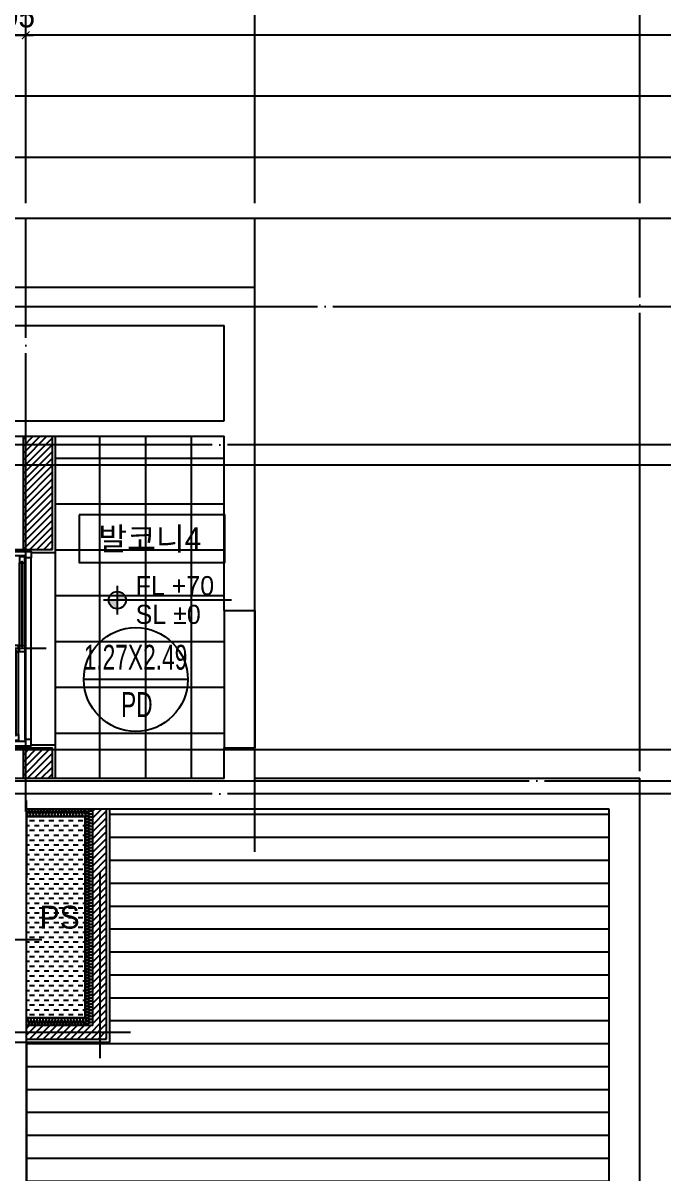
# Model space of a CAD drawing. Header units: millimetres. Extents: x -24416 to 92204, y -190080 to 23760.
# Drawn here: x 30174 to 34363, y -174780 to -167253 of the extents above; entities that cross this region are included whole.
import ezdxf
from ezdxf.enums import TextEntityAlignment as Align

# ---------------------------------------------------------------- set-up
doc = ezdxf.new("R2010")
doc.units = ezdxf.units.MM
doc.header["$LTSCALE"] = 50
doc.linetypes.add('AUDIT_D_220706163347-0', pattern=[0])
doc.linetypes.add('CEN', pattern=[62, 60, -1, 0, -1])
doc.layers.get('defpoints').update_dxf_attribs({"color": 139})
for name, color, linetype in [('A-SOL252', 252, 'Continuous'), ('A-레벨', 7, 'AUDIT_D_220706163347-0'), ('A-창호부호', 4, 'Continuous'), ('A_HAT', 8, 'Continuous'), ('AA-XXXX-DIMS', 7, 'Continuous'), ('CEN_CON', 1, 'CEN'), ('CEN_WALL', 12, 'CEN'), ('CONC', 2, 'Continuous'), ('DIM', 7, 'AUDIT_D_220706163347-0'), ('ELE3_CON', 7, 'Continuous'), ('ELE4', 4, 'Continuous'), ('FIN', 6, 'Continuous'), ('HAT', 5, 'Continuous'), ('INS', 8, 'Continuous'), ('INSUL', 8, 'Continuous'), ('ROM', 7, 'AUDIT_D_220706163347-0'), ('WAL', 3, 'Continuous'), ('WIN', 4, 'Continuous'), ('바닥타일', 8, 'Continuous'), ('실명', 3, 'AUDIT_D_220706163347-0'), ('실명박스', 7, 'AUDIT_D_220706163347-0')]:
    doc.layers.add(name, color=color, linetype=linetype)
for name, color, linetype, plot in [('AA-XXXX-MC', 153, 'AUDIT_D_220706163347-0', False), ('Defpoint', 135, 'Continuous', False), ('MC', 135, 'Continuous', False)]:
    doc.layers.add(name, color=color, linetype=linetype, plot=plot)
doc.styles.add('HAUD01', font='Dotum.ttf')
doc.styles.add('맑은고딕', font='malgun.ttf', dxfattribs={"width": 0.9})
doc.dimstyles.new('DIM-50', dxfattribs={"dimscale": 50, "dimtxt": 3, "dimasz": 1, "dimexe": 2, "dimexo": 2, "dimgap": 1, "dimtad": 1, "dimdec": 0, "dimzin": 0, "dimdsep": 46, "dimtxsty": '맑은고딕', "dimblk1": 'DIMDOT', "dimblk2": 'DIMDOT', "dimsah": 1, "dimcen": 0.09, "dimdle": 2, "dimclrd": 7, "dimclre": 7, "dimclrt": 3, "dimadec": 0, "dimazin": 0, "dimtfac": 1, "dimtdec": 0, "dimtix": 1, "dimtmove": 2, "dimatfit": 3, "dimldrblk": 'DIMDOT', "dimfxl": 1, "dimtolj": 1, "dimtzin": 0, "dimarcsym": 0})
doc.dimstyles.new('MCDIM-50', dxfattribs={"dimscale": 50, "dimtxt": 3, "dimasz": 1, "dimexe": 2, "dimexo": 2, "dimgap": 1, "dimtad": 1, "dimdec": 0, "dimzin": 0, "dimdsep": 46, "dimtxsty": '맑은고딕', "dimblk1": 'ARCHTICK', "dimblk2": 'ARCHTICK', "dimsah": 1, "dimcen": 0.09, "dimdle": 2, "dimclrd": 7, "dimclre": 7, "dimclrt": 3, "dimadec": 0, "dimazin": 0, "dimtfac": 1, "dimtdec": 0, "dimtix": 1, "dimtmove": 2, "dimatfit": 3, "dimldrblk": 'ARCHTICK', "dimfxl": 1, "dimtolj": 1, "dimtzin": 0, "dimarcsym": 0})
pattern_1 = [(45, (-275322.57, -137101.113), (-22.4506403, 22.4506403), [])]

# ---------------------------------------------------------------- blocks, each defined once
blk = doc.blocks.new('A$C4D377245')
at = {"layer": 'A-창호부호'}
blk.add_line((675.4, 345), (14.6, 345), dxfattribs=at)
blk.add_circle((345, 345), 330.4, dxfattribs=at)
blk = doc.blocks.new('A$Cd15f0f88')
at = {"layer": 'Defpoint'}
for p, q in [((100, 1300), (340, 1300)), ((100, 0), (340, 0))]:
    blk.add_line(p, q, dxfattribs=at)
at = {"layer": 'WIN', "color": 8}
for p, q in [((100, 43), (100, 1257)), ((144, 670), (144, 1212)), ((179, 670), (179, 1212)), ((182, 55), (182, 1245)), ((220, 55), (220, 1245)), ((264, 670), (264, 1212)), ((299, 670), (299, 1212)), ((302, 55), (302, 1245)), ((340, 55), (340, 1245)), ((103, 88), (103, 630)), ((138, 88), (138, 630)), ((223, 88), (223, 630)), ((258, 88), (258, 630))]:
    blk.add_line(p, q, dxfattribs=at)
at = {"layer": 'WIN'}
blk.add_line((440, 650), (0, 650), dxfattribs=at)
for points in [[(182, 1245), (182, 1257), (100, 1257), (100, 1285), (220, 1285), (220, 1245), (182, 1245)], [(302, 1245), (302, 1257), (220, 1257), (220, 1285), (340, 1285), (340, 1245), (302, 1245)], [(164.5, 1212), (179, 1212), (179, 1252), (144, 1252), (144, 1212), (158.5, 1212)], [(158.5, 663), (164.5, 663), (164.5, 1219), (158.5, 1219), (158.5, 663)], [(284.5, 1212), (299, 1212), (299, 1252), (264, 1252), (264, 1212), (278.5, 1212)], [(278.5, 663), (284.5, 663), (284.5, 1219), (278.5, 1219), (278.5, 663)], [(123.5, 630), (138, 630), (138, 670), (103, 670), (103, 630), (117.5, 630)], [(117.5, 81), (123.5, 81), (123.5, 637), (117.5, 637), (117.5, 81)], [(164.5, 670), (179, 670), (179, 630), (144, 630), (144, 670), (158.5, 670)], [(243.5, 630), (258, 630), (258, 670), (223, 670), (223, 630), (237.5, 630)], [(237.5, 81), (243.5, 81), (243.5, 637), (237.5, 637), (237.5, 81)], [(284.5, 670), (299, 670), (299, 630), (264, 630), (264, 670), (278.5, 670)], [(123.5, 88), (138, 88), (138, 48), (103, 48), (103, 88), (117.5, 88)], [(243.5, 88), (258, 88), (258, 48), (223, 48), (223, 88), (237.5, 88)], [(182, 55), (182, 43), (100, 43), (100, 15), (220, 15), (220, 55), (182, 55)], [(302, 55), (302, 43), (220, 43), (220, 15), (340, 15), (340, 55), (302, 55)]]:
    blk.add_lwpolyline(points, dxfattribs=at)
blk = doc.blocks.new('U-131B(기본)', base_point=(-85340.5, -187585.7))
at = {"layer": 'A-SOL252'}
h = blk.add_hatch(dxfattribs=at)
h.set_pattern_fill('DASH', color=256, scale=10, style=0)
h.set_pattern_definition([(2e-15, (-67032.844, -190729.643), (31.75, 31.75), [31.75, -31.75])])
h.paths.add_polyline_path([(-59440.5, -180390.7), (-59440.5, -179075.7), (-59825.5, -179075.7), (-59825.5, -180390.7)])
at = {"layer": 'A_HAT'}
h = blk.add_hatch(dxfattribs=at)
h.set_pattern_fill('ANSI31', color=256, scale=10, style=0)
h.set_pattern_definition(pattern_1)
h.paths.add_polyline_path([(-59845.5, -177325.7), (-59655.5, -177325.7), (-59655.5, -176585.7), (-59845.5, -176585.7)])
h = blk.add_hatch(dxfattribs=at)
h.set_pattern_fill('ANSI31', color=256, scale=10, style=0)
h.set_pattern_definition(pattern_1)
h.paths.add_polyline_path([(-59655.5, -178825.7), (-59655.5, -178625.7), (-59845.5, -178625.7), (-59845.5, -178825.7)])
h = blk.add_hatch(dxfattribs=at)
h.set_pattern_fill('ANSI31', color=256, scale=10, style=0)
h.set_pattern_definition([(45, (-370130.802, -78315.945), (-22.4506403, 22.4506403), [])])
h.paths.add_polyline_path([(-59300.5, -179025.7), (-59390.5, -179025.7), (-59390.5, -180440.7), (-59825.5, -180440.7), (-59825.5, -180530.7), (-59300.5, -180530.7)])
at = {"layer": 'HAT', "ltscale": 100}
h = blk.add_hatch(dxfattribs=at)
h.set_pattern_fill('_USER', color=8, scale=150, pattern_type=0)
h.set_pattern_definition([(2e-15, (38263.87, -197032.43), (0, 150), [])])
h.paths.add_polyline_path([(-56010.5, -179025.7), (-59280.5, -179025.7), (-59280.5, -180550.7), (-59425.5, -180550.7), (-59825.5, -180550.7), (-59825.5, -182095.7), (-59825.5, -187385.7), (-56010.5, -187385.7)])
at = {"layer": '바닥타일'}
h = blk.add_hatch(dxfattribs=at)
h.set_pattern_fill('_USER', color=256, scale=300, double=1, pattern_type=0)
h.set_pattern_definition([(0, (-275322.57, -137101.1), (0, 300), []), (90, (-275322.57, -137101.1), (-300, 2e-14), [])])
h.paths.add_polyline_path([(-59635.5, -178825.7), (-58530.5, -178825.7), (-58530.5, -176585.7), (-59635.5, -176585.7)])
at = {"layer": 'CEN_CON'}
for p, q in [((-58330.5, -179305.7), (-58330.5, -175555.7)), ((-55810.5, -188078.9), (-55810.5, -175555.7)), ((-55510.5, -176640.7), (-64385.5, -176640.7)), ((-55510.5, -178925.7), (-59925.5, -178925.7)), ((-59825.5, -187885.7), (-59825.5, -178969.1))]:
    blk.add_line(p, q, dxfattribs=at)
at = {"layer": 'CEN_WALL'}
for p, q in [((-59830.5, -179040.7), (-59830.5, -175555.7)), ((-61630.5, -178840.7), (-59535.5, -178840.7)), ((-59345.5, -179440.7), (-59345.5, -180655.7)), ((-59725.5, -179880.7), (-60775.5, -179880.7)), ((-60135.5, -180485.7), (-59145.5, -180485.7))]:
    blk.add_line(p, q, dxfattribs=at)
at = {"layer": 'CONC'}
for p, q in [((-64285.5, -175610.7), (-58330.5, -175610.7)), ((-58330.5, -177725.7), (-58330.5, -175610.7)), ((-64035.5, -175860.7), (-58530.5, -175860.7)), ((-58530.5, -176485.7), (-58530.5, -175860.7)), ((-64035.5, -176485.7), (-59445.5, -176485.7)), ((-59445.5, -176485.7), (-58530.5, -176485.7)), ((-64035.5, -176585.7), (-59445.5, -176585.7)), ((-59445.5, -176585.7), (-58530.5, -176585.7)), ((-58530.5, -177725.7), (-58530.5, -176585.7)), ((-58530.5, -177725.7), (-58330.5, -177725.7)), ((-58530.5, -178825.7), (-58530.5, -178625.7)), ((-58530.5, -178625.7), (-58330.5, -178625.7)), ((-58330.5, -179025.7), (-58330.5, -178625.7)), ((-58530.5, -178825.7), (-60025.5, -178825.7)), ((-59825.5, -180550.7), (-59825.5, -179025.7)), ((-58330.5, -179025.7), (-59825.5, -179025.7)), ((-59825.5, -180550.7), (-59825.5, -179025.7)), ((-60025.5, -180550.7), (-59825.5, -180550.7))]:
    blk.add_line(p, q, dxfattribs=at)
at = {"layer": 'ELE3_CON'}
for p, q in [((-58530.5, -177725.7), (-58530.5, -178625.7)), ((-58330.5, -177725.7), (-58330.5, -178625.7)), ((-55810.5, -178825.7), (-58330.5, -178825.7)), ((-55810.5, -187585.7), (-55810.5, -178825.7)), ((-56010.5, -179025.7), (-58330.5, -179025.7)), ((-56010.5, -187385.7), (-56010.5, -179025.7)), ((-59825.5, -180550.7), (-59825.5, -181550.7))]:
    blk.add_line(p, q, dxfattribs=at)
at = {"layer": 'ELE4'}
blk.add_line((-59635.5, -178605.7), (-59635.5, -177345.7), dxfattribs=at)
at = {"layer": 'FIN'}
for p, q in [((-59635.5, -177345.7), (-59635.5, -176585.7)), ((-59795.5, -177345.7), (-59635.5, -177345.7)), ((-59795.5, -178605.7), (-59635.5, -178605.7)), ((-59635.5, -178825.7), (-59635.5, -178605.7)), ((-59280.5, -180550.7), (-59280.5, -179025.7)), ((-59825.5, -180550.7), (-59280.5, -180550.7))]:
    blk.add_line(p, q, dxfattribs=at)
at = {"layer": 'INS'}
for p, q in [((-59825.5, -179025.7), (-59825.5, -179475.7)), ((-59440.5, -179075.7), (-59825.5, -179075.7)), ((-59440.5, -180390.7), (-59440.5, -179075.7)), ((-59825.5, -180390.7), (-59440.5, -180390.7))]:
    blk.add_line(p, q, dxfattribs=at)
at = {"layer": 'INSUL'}
for points in [[(-59440.5, -179025.6, 0.463061), (-59448.1, -179037.2), (-59440.6, -179062.1, -1.34), (-59458.1, -179062.1), (-59450.6, -179037.2), (-59450.6, -179037.2, 1.34), (-59468.1, -179037.2), (-59460.7, -179062.1, -1.34), (-59478.2, -179062.1), (-59470.7, -179037.2), (-59470.7, -179037.2, 1.34), (-59488.2, -179037.2), (-59480.7, -179062.1, -1.34), (-59498.2, -179062.1), (-59490.7, -179037.2), (-59490.7, -179037.2, 1.34), (-59508.2, -179037.2), (-59500.8, -179062.1, -1.34), (-59518.3, -179062.1), (-59510.8, -179037.2), (-59510.8, -179037.2, 1.34), (-59528.3, -179037.2), (-59520.8, -179062.1, -1.34), (-59538.3, -179062.1), (-59530.9, -179037.2), (-59530.9, -179037.2, 1.34), (-59548.4, -179037.2), (-59540.9, -179062.1, -1.34), (-59558.4, -179062.1), (-59550.9, -179037.2), (-59550.9, -179037.2, 1.34), (-59568.4, -179037.2), (-59560.9, -179062.1, -1.34), (-59578.4, -179062.1), (-59571, -179037.2), (-59571, -179037.2, 1.34), (-59588.5, -179037.2), (-59581, -179062.1, -1.34), (-59598.5, -179062.1), (-59591, -179037.2), (-59591, -179037.2, 1.34), (-59608.5, -179037.2), (-59601.1, -179062.1, -1.34), (-59618.6, -179062.1), (-59611.1, -179037.2), (-59611.1, -179037.2, 1.34), (-59628.6, -179037.2), (-59621.1, -179062.1, -1.34), (-59638.6, -179062.1), (-59631.1, -179037.2), (-59631.1, -179037.2, 1.34), (-59648.6, -179037.2), (-59641.2, -179062.1, -1.34), (-59658.7, -179062.1), (-59651.2, -179037.2), (-59651.2, -179037.2, 1.34), (-59668.7, -179037.2), (-59661.2, -179062.1, -1.34), (-59678.7, -179062.1), (-59671.3, -179037.2), (-59671.3, -179037.2, 1.34), (-59688.8, -179037.2), (-59681.3, -179062.1, -1.34), (-59698.8, -179062.1), (-59691.3, -179037.2), (-59691.3, -179037.2, 1.34), (-59708.8, -179037.2), (-59701.3, -179062.1, -1.34), (-59718.8, -179062.1), (-59711.4, -179037.2), (-59711.4, -179037.2, 1.34), (-59728.9, -179037.2), (-59721.4, -179062.1, -1.34), (-59738.9, -179062.1), (-59731.4, -179037.2), (-59731.4, -179037.2, 1.34), (-59748.9, -179037.2), (-59741.5, -179062.1, -1.34), (-59759, -179062.1), (-59751.5, -179037.2), (-59751.5, -179037.2, 1.34), (-59769, -179037.2), (-59761.5, -179062.1, -1.34), (-59779, -179062.1), (-59771.5, -179037.2), (-59771.5, -179037.2, 1.34), (-59789, -179037.2), (-59781.6, -179062.1, -1.34), (-59799.1, -179062.1), (-59791.6, -179037.2), (-59791.6, -179037.2, 1.34), (-59809.1, -179037.2), (-59801.6, -179062.1, -1.34), (-59819.1, -179062.1), (-59811.7, -179037.2)], [(-59402, -180440.7, 1.34), (-59402, -180423.2), (-59426.9, -180430.7, -1.34), (-59426.9, -180413.2), (-59402, -180420.7), (-59402, -180420.7, 1.34), (-59402, -180403.2), (-59426.9, -180410.6, -1.34), (-59426.9, -180393.1), (-59402, -180400.6), (-59402, -180400.6, 1.34), (-59402, -180383.1), (-59426.9, -180390.6, -1.34), (-59426.9, -180373.1), (-59402, -180380.5), (-59402, -180380.5, 1.34), (-59402, -180363), (-59426.9, -180370.5, -1.34), (-59426.9, -180353), (-59402, -180360.5), (-59402, -180360.5, 1.34), (-59402, -180343), (-59426.9, -180350.5, -1.34), (-59426.9, -180333), (-59402, -180340.4), (-59402, -180340.4, 1.34), (-59402, -180322.9), (-59426.9, -180330.4, -1.34), (-59426.9, -180312.9), (-59402, -180320.4), (-59402, -180320.4, 1.34), (-59402, -180302.9), (-59426.9, -180310.3, -1.34), (-59426.9, -180292.8), (-59402, -180300.3), (-59402, -180300.3, 1.34), (-59402, -180282.8), (-59426.9, -180290.3, -1.34), (-59426.9, -180272.8), (-59402, -180280.3), (-59402, -180280.3, 1.34), (-59402, -180262.8), (-59426.9, -180270.2, -1.34), (-59426.9, -180252.7), (-59402, -180260.2), (-59402, -180260.2, 1.34), (-59402, -180242.7), (-59426.9, -180250.2, -1.34), (-59426.9, -180232.7), (-59402, -180240.1), (-59402, -180240.1, 1.34), (-59402, -180222.6), (-59426.9, -180230.1, -1.34), (-59426.9, -180212.6), (-59402, -180220.1), (-59402, -180220.1, 1.34), (-59402, -180202.6), (-59426.9, -180210.1, -1.34), (-59426.9, -180192.6), (-59402, -180200), (-59402, -180200, 1.34), (-59402, -180182.5), (-59426.9, -180190, -1.34), (-59426.9, -180172.5), (-59402, -180180), (-59402, -180180, 1.34), (-59402, -180162.5), (-59426.9, -180169.9, -1.34), (-59426.9, -180152.4), (-59402, -180159.9), (-59402, -180159.9, 1.34), (-59402, -180142.4), (-59426.9, -180149.9, -1.34), (-59426.9, -180132.4), (-59402, -180139.9), (-59402, -180139.9, 1.34), (-59402, -180122.4), (-59426.9, -180129.8, -1.34), (-59426.9, -180112.3), (-59402, -180119.8), (-59402, -180119.8, 1.34), (-59402, -180102.3), (-59426.9, -180109.8, -1.34), (-59426.9, -180092.3), (-59402, -180099.7), (-59402, -180099.7, 1.34), (-59402, -180082.2), (-59426.9, -180089.7, -1.34), (-59426.9, -180072.2), (-59402, -180079.7), (-59402, -180079.7, 1.34), (-59402, -180062.2), (-59426.9, -180069.7, -1.34), (-59426.9, -180052.2), (-59402, -180059.6), (-59402, -180059.6, 1.34), (-59402, -180042.1), (-59426.9, -180049.6, -1.34), (-59426.9, -180032.1), (-59402, -180039.6), (-59402, -180039.6, 1.34), (-59402, -180022.1), (-59426.9, -180029.5, -1.34), (-59426.9, -180012), (-59402, -180019.5), (-59402, -180019.5, 1.34), (-59402, -180002), (-59426.9, -180009.5, -1.34), (-59426.9, -179992), (-59402, -179999.5), (-59402, -179999.5, 1.34), (-59402, -179982), (-59426.9, -179989.4, -1.34), (-59426.9, -179971.9), (-59402, -179979.4), (-59402, -179979.4, 1.34), (-59402, -179961.9), (-59426.9, -179969.4, -1.34), (-59426.9, -179951.9), (-59402, -179959.3), (-59402, -179959.3, 1.34), (-59402, -179941.8), (-59426.9, -179949.3, -1.34), (-59426.9, -179931.8), (-59402, -179939.3), (-59402, -179939.3, 1.34), (-59402, -179921.8), (-59426.9, -179929.3, -1.34), (-59426.9, -179911.8), (-59402, -179919.2), (-59402, -179919.2, 1.34), (-59402, -179901.7), (-59426.9, -179909.2, -1.34), (-59426.9, -179891.7), (-59402, -179899.2), (-59402, -179899.2, 1.34), (-59402, -179881.7), (-59426.9, -179889.1, -1.34), (-59426.9, -179871.6), (-59402, -179879.1), (-59402, -179879.1, 1.34), (-59402, -179861.6), (-59426.9, -179869.1, -1.34), (-59426.9, -179851.6), (-59402, -179859.1), (-59402, -179859.1, 1.34), (-59402, -179841.6), (-59426.9, -179849, -1.34), (-59426.9, -179831.5), (-59402, -179839), (-59402, -179839, 1.34), (-59402, -179821.5), (-59426.9, -179829, -1.34), (-59426.9, -179811.5), (-59402, -179818.9), (-59402, -179818.9, 1.34), (-59402, -179801.4), (-59426.9, -179808.9, -1.34), (-59426.9, -179791.4), (-59402, -179798.9), (-59402, -179798.9, 1.34), (-59402, -179781.4), (-59426.9, -179788.9, -1.34), (-59426.9, -179771.4), (-59402, -179778.8), (-59402, -179778.8, 1.34), (-59402, -179761.3), (-59426.9, -179768.8, -1.34), (-59426.9, -179751.3), (-59402, -179758.8), (-59402, -179758.8, 1.34), (-59402, -179741.3), (-59426.9, -179748.7, -1.34), (-59426.9, -179731.2), (-59402, -179738.7), (-59402, -179738.7, 1.34), (-59402, -179721.2), (-59426.9, -179728.7, -1.34), (-59426.9, -179711.2), (-59402, -179718.7), (-59402, -179718.7, 1.34), (-59402, -179701.2), (-59426.9, -179708.6, -1.34), (-59426.9, -179691.1), (-59402, -179698.6), (-59402, -179698.6, 1.34), (-59402, -179681.1), (-59426.9, -179688.6, -1.34), (-59426.9, -179671.1), (-59402, -179678.5), (-59402, -179678.5, 1.34), (-59402, -179661), (-59426.9, -179668.5, -1.34), (-59426.9, -179651), (-59402, -179658.5), (-59402, -179658.5, 1.34), (-59402, -179641), (-59426.9, -179648.5, -1.34), (-59426.9, -179631), (-59402, -179638.4), (-59402, -179638.4, 1.34), (-59402, -179620.9), (-59426.9, -179628.4, -1.34), (-59426.9, -179610.9), (-59402, -179618.4), (-59402, -179618.4, 1.34), (-59402, -179600.9), (-59426.9, -179608.3, -1.34), (-59426.9, -179590.8), (-59402, -179598.3), (-59402, -179598.3, 1.34), (-59402, -179580.8), (-59426.9, -179588.3, -1.34), (-59426.9, -179570.8), (-59402, -179578.3), (-59402, -179578.3, 1.34), (-59402, -179560.8), (-59426.9, -179568.2, -1.34), (-59426.9, -179550.7), (-59402, -179558.2), (-59402, -179558.2, 1.34), (-59402, -179540.7), (-59426.9, -179548.2, -1.34), (-59426.9, -179530.7), (-59402, -179538.1), (-59402, -179538.1, 1.34), (-59402, -179520.6), (-59426.9, -179528.1, -1.34), (-59426.9, -179510.6), (-59402, -179518.1), (-59402, -179518.1, 1.34), (-59402, -179500.6), (-59426.9, -179508.1, -1.34), (-59426.9, -179490.6), (-59402, -179498), (-59402, -179498, 1.34), (-59402, -179480.5), (-59426.9, -179488, -1.34), (-59426.9, -179470.5), (-59402, -179478), (-59402, -179478, 1.34), (-59402, -179460.5), (-59426.9, -179467.9, -1.34), (-59426.9, -179450.4), (-59402, -179457.9), (-59402, -179457.9, 1.34), (-59402, -179440.4), (-59426.9, -179447.9, -1.34), (-59426.9, -179430.4), (-59402, -179437.9), (-59402, -179437.9, 1.34), (-59402, -179420.4), (-59426.9, -179427.8, -1.34), (-59426.9, -179410.3), (-59402, -179417.8), (-59402, -179417.8, 1.34), (-59402, -179400.3), (-59426.9, -179407.8, -1.34), (-59426.9, -179390.3), (-59402, -179397.7), (-59402, -179397.7, 1.34), (-59402, -179380.2), (-59426.9, -179387.7, -1.34), (-59426.9, -179370.2), (-59402, -179377.7), (-59402, -179377.7, 1.34), (-59402, -179360.2), (-59426.9, -179367.7, -1.34), (-59426.9, -179350.2), (-59402, -179357.6), (-59402, -179357.6, 1.34), (-59402, -179340.1), (-59426.9, -179347.6, -1.34), (-59426.9, -179330.1), (-59402, -179337.6), (-59402, -179337.6, 1.34), (-59402, -179320.1), (-59426.9, -179327.5, -1.34), (-59426.9, -179310), (-59402, -179317.5), (-59402, -179317.5, 1.34), (-59402, -179300), (-59426.9, -179307.5, -1.34), (-59426.9, -179290), (-59402, -179297.5), (-59402, -179297.5, 1.34), (-59402, -179280), (-59426.9, -179287.4, -1.34), (-59426.9, -179269.9), (-59402, -179277.4), (-59402, -179277.4, 1.34), (-59402, -179259.9), (-59426.9, -179267.4, -1.34), (-59426.9, -179249.9), (-59402, -179257.3), (-59402, -179257.3, 1.34), (-59402, -179239.8), (-59426.9, -179247.3, -1.34), (-59426.9, -179229.8), (-59402, -179237.3), (-59402, -179237.3, 1.34), (-59402, -179219.8), (-59426.9, -179227.3, -1.34), (-59426.9, -179209.8), (-59402, -179217.2), (-59402, -179217.2, 1.34), (-59402, -179199.7), (-59426.9, -179207.2, -1.34), (-59426.9, -179189.7), (-59402, -179197.2), (-59402, -179197.2, 1.34), (-59402, -179179.7), (-59426.9, -179187.1, -1.34), (-59426.9, -179169.6), (-59402, -179177.1), (-59402, -179177.1, 1.34), (-59402, -179159.6), (-59426.9, -179167.1, -1.34), (-59426.9, -179149.6), (-59402, -179157.1), (-59402, -179157.1, 1.34), (-59402, -179139.6), (-59426.9, -179147, -1.34), (-59426.9, -179129.5), (-59402, -179137), (-59402, -179137, 1.34), (-59402, -179119.5), (-59426.9, -179127, -1.34), (-59426.9, -179109.5), (-59402, -179116.9), (-59402, -179116.9, 1.34), (-59402, -179099.4), (-59426.9, -179106.9, -1.34), (-59426.9, -179089.4), (-59402, -179096.9), (-59402, -179096.9, 1.34), (-59402, -179079.4), (-59426.9, -179086.9, -1.34), (-59426.9, -179069.4), (-59402, -179076.8), (-59402, -179076.8, 1.34), (-59402, -179059.3), (-59426.9, -179066.8, -1.34), (-59426.9, -179049.3), (-59402, -179056.8), (-59402, -179056.8, 1.34), (-59402, -179039.3), (-59426.9, -179046.7, -1.34), (-59426.9, -179029.2), (-59402, -179036.7)], [(-59825.5, -180429.2, 1.34), (-59808, -180429.2), (-59815.4, -180404.3, -1.34), (-59797.9, -180404.3), (-59805.4, -180429.2), (-59805.4, -180429.2, 1.34), (-59787.9, -180429.2), (-59795.4, -180404.3, -1.34), (-59777.9, -180404.3), (-59785.3, -180429.2), (-59785.3, -180429.2, 1.34), (-59767.8, -180429.2), (-59775.3, -180404.3, -1.34), (-59757.8, -180404.3), (-59765.3, -180429.2), (-59765.3, -180429.2, 1.34), (-59747.8, -180429.2), (-59755.3, -180404.3, -1.34), (-59737.8, -180404.3), (-59745.2, -180429.2), (-59745.2, -180429.2, 1.34), (-59727.7, -180429.2), (-59735.2, -180404.3, -1.34), (-59717.7, -180404.3), (-59725.2, -180429.2), (-59725.2, -180429.2, 1.34), (-59707.7, -180429.2), (-59715.1, -180404.3, -1.34), (-59697.6, -180404.3), (-59705.1, -180429.2), (-59705.1, -180429.2, 1.34), (-59687.6, -180429.2), (-59695.1, -180404.3, -1.34), (-59677.6, -180404.3), (-59685.1, -180429.2), (-59685.1, -180429.2, 1.34), (-59667.6, -180429.2), (-59675, -180404.3, -1.34), (-59657.5, -180404.3), (-59665, -180429.2), (-59665, -180429.2, 1.34), (-59647.5, -180429.2), (-59655, -180404.3, -1.34), (-59637.5, -180404.3), (-59644.9, -180429.2), (-59644.9, -180429.2, 1.34), (-59627.4, -180429.2), (-59634.9, -180404.3, -1.34), (-59617.4, -180404.3), (-59624.9, -180429.2), (-59624.9, -180429.2, 1.34), (-59607.4, -180429.2), (-59614.9, -180404.3, -1.34), (-59597.4, -180404.3), (-59604.8, -180429.2), (-59604.8, -180429.2, 1.34), (-59587.3, -180429.2), (-59594.8, -180404.3, -1.34), (-59577.3, -180404.3), (-59584.8, -180429.2), (-59584.8, -180429.2, 1.34), (-59567.3, -180429.2), (-59574.7, -180404.3, -1.34), (-59557.2, -180404.3), (-59564.7, -180429.2), (-59564.7, -180429.2, 1.34), (-59547.2, -180429.2), (-59554.7, -180404.3, -1.34), (-59537.2, -180404.3), (-59544.7, -180429.2), (-59544.7, -180429.2, 1.34), (-59527.2, -180429.2), (-59534.6, -180404.3, -1.34), (-59517.1, -180404.3), (-59524.6, -180429.2), (-59524.6, -180429.2, 1.34), (-59507.1, -180429.2), (-59514.6, -180404.3, -1.34), (-59497.1, -180404.3), (-59504.5, -180429.2), (-59504.5, -180429.2, 1.34), (-59487, -180429.2), (-59494.5, -180404.3, -1.34), (-59477, -180404.3), (-59484.5, -180429.2), (-59484.5, -180429.2, 1.34), (-59467, -180429.2), (-59474.5, -180404.3, -1.34), (-59457, -180404.3), (-59464.4, -180429.2), (-59464.4, -180429.2, 1.34), (-59446.9, -180429.2), (-59454.4, -180404.3, -1.34), (-59436.9, -180404.3), (-59444.4, -180429.2), (-59444.4, -180429.2, 0.337154), (-59440.5, -180439.6, 0.337154)]]:
    blk.add_lwpolyline(points, format="xyb", dxfattribs=at)
at = {"layer": 'MC'}
for p, q in [((-55510.5, -176775.7), (-64385.5, -176775.7)), ((-61630.5, -178635.7), (-59535.5, -178635.7))]:
    blk.add_line(p, q, dxfattribs=at)
at = {"layer": 'WAL'}
for p, q in [((-59845.5, -177325.7), (-59845.5, -176585.7)), ((-59655.5, -177325.7), (-59655.5, -176585.7)), ((-59845.5, -177325.7), (-59655.5, -177325.7)), ((-59845.5, -178825.7), (-59845.5, -178625.7)), ((-59845.5, -178625.7), (-59655.5, -178625.7)), ((-59655.5, -178825.7), (-59655.5, -178625.7)), ((-59390.5, -180440.7), (-59390.5, -179025.7)), ((-59300.5, -180530.7), (-59300.5, -179025.7)), ((-59825.5, -180440.7), (-59390.5, -180440.7)), ((-59825.5, -180530.7), (-59300.5, -180530.7))]:
    blk.add_line(p, q, dxfattribs=at)
at = {"layer": 'WIN'}
blk.add_blockref('A$Cd15f0f88', (-60135.5, -178625.7), dxfattribs=at)
blk = doc.blocks.new('A$Cb33ca4a3')
at = {"layer": 'A-레벨'}
h = blk.add_hatch(color=256, dxfattribs=at)
h.paths.add_polyline_path([(30791.6, -194846.4), (30791.6, -194790.2), (30735.4, -194790.2, 0.414214)])
h.paths.add_polyline_path([(30791.6, -194733.9), (30791.6, -194790.2), (30847.9, -194790.2, 0.414214)])
for p, q in [((30791.6, -194696.4), (30791.6, -194883.9)), ((31538.7, -194790.2), (30701.6, -194790.2))]:
    blk.add_line(p, q, dxfattribs=at)
blk.add_circle((30791.6, -194790.2), 56.2, dxfattribs=at)
at = {"layer": 'A-레벨', "color": 4, "style": 'HAUD01'}
for s, p in [('FL +70', (30911.7, -194758.2)), ('SL %%P0', (30911.7, -194946))]:
    blk.add_text(s, height=125, dxfattribs=at).set_placement(p)
blk = doc.blocks.new('DIMDOT')
at = {"layer": 'AA-XXXX-DIMS'}
for p, q in [((-1.5, 0), (1.5, 0)), ((0, -1.5), (0, 1.5))]:
    blk.add_line(p, q, dxfattribs=at)
for radius in [0.5, 0.25]:
    blk.add_circle((0, 0), radius, dxfattribs=at)
blk = doc.blocks.new('*D172')
at = {"layer": 'defpoints', "color": 0, "transparency": 16777216}
for p in [(30191.9, -190693), (26001.9, -192293), (30191.9, -192293)]:
    blk.add_point(p, dxfattribs=at)
at = {"layer": 'DIM', "color": 7, "lineweight": -2, "transparency": 16777216}
for p, q in [((26001.9, -192193), (26001.9, -190593)), ((30191.9, -192193), (30191.9, -190593)), ((26051.9, -190693), (30141.9, -190693))]:
    blk.add_line(p, q, dxfattribs=at)
at = {"layer": 'DIM', "color": 7, "lineweight": -2, "transparency": 16777216, "xscale": 50, "yscale": 50, "zscale": 50, "rotation": 180}
blk.add_blockref('DIMDOT', (26001.9, -190693), dxfattribs=at)
at = {"layer": 'DIM', "color": 7, "lineweight": -2, "transparency": 16777216, "xscale": 50, "yscale": 50, "zscale": 50}
blk.add_blockref('DIMDOT', (30191.9, -190693), dxfattribs=at)
at = {"layer": 'DIM', "color": 3, "transparency": 16777216, "insert": (28096.9, -190567.9), "char_height": 150, "attachment_point": 5, "style": 'HAUD01'}
blk.add_mtext('\\A1;4190', dxfattribs=at)
blk = doc.blocks.new('*D173')
at = {"layer": 'defpoints', "color": 0, "transparency": 16777216}
for p in [(31691.9, -190693), (30191.9, -192293), (31691.9, -192293)]:
    blk.add_point(p, dxfattribs=at)
at = {"layer": 'DIM', "color": 7, "lineweight": -2, "transparency": 16777216}
for p, q in [((30191.9, -192193), (30191.9, -190593)), ((31691.9, -192193), (31691.9, -190593)), ((30241.9, -190693), (31641.9, -190693))]:
    blk.add_line(p, q, dxfattribs=at)
at = {"layer": 'DIM', "color": 7, "lineweight": -2, "transparency": 16777216, "xscale": 50, "yscale": 50, "zscale": 50, "rotation": 180}
blk.add_blockref('DIMDOT', (30191.9, -190693), dxfattribs=at)
at = {"layer": 'DIM', "color": 7, "lineweight": -2, "transparency": 16777216, "xscale": 50, "yscale": 50, "zscale": 50}
blk.add_blockref('DIMDOT', (31691.9, -190693), dxfattribs=at)
at = {"layer": 'DIM', "color": 3, "transparency": 16777216, "insert": (30941.9, -190567.9), "char_height": 150, "attachment_point": 5, "style": 'HAUD01'}
blk.add_mtext('\\A1;1500', dxfattribs=at)
blk = doc.blocks.new('*D174')
at = {"layer": 'defpoints', "color": 0, "transparency": 16777216}
for p in [(34211.9, -190293), (31691.9, -192293), (34211.9, -192293)]:
    blk.add_point(p, dxfattribs=at)
at = {"layer": 'DIM', "color": 7, "lineweight": -2, "transparency": 16777216}
for p, q in [((31691.9, -192193), (31691.9, -190193)), ((34211.9, -192193), (34211.9, -190193)), ((31741.9, -190293), (34161.9, -190293))]:
    blk.add_line(p, q, dxfattribs=at)
at = {"layer": 'DIM', "color": 7, "lineweight": -2, "transparency": 16777216, "xscale": 50, "yscale": 50, "zscale": 50, "rotation": 180}
blk.add_blockref('DIMDOT', (31691.9, -190293), dxfattribs=at)
at = {"layer": 'DIM', "color": 7, "lineweight": -2, "transparency": 16777216, "xscale": 50, "yscale": 50, "zscale": 50}
blk.add_blockref('DIMDOT', (34211.9, -190293), dxfattribs=at)
at = {"layer": 'DIM', "color": 3, "transparency": 16777216, "insert": (32951.9, -190167.9), "char_height": 150, "attachment_point": 5, "style": 'HAUD01'}
blk.add_mtext('\\A1;2520', dxfattribs=at)
blk = doc.blocks.new('*D175')
at = {"layer": 'defpoints', "color": 0, "transparency": 16777216}
for p in [(31691.9, -190293), (4681.9, -192293), (31691.9, -192293)]:
    blk.add_point(p, dxfattribs=at)
at = {"layer": 'DIM', "color": 7, "lineweight": -2, "transparency": 16777216}
for p, q in [((4681.9, -192193), (4681.9, -190193)), ((31691.9, -192193), (31691.9, -190193)), ((4731.9, -190293), (31641.9, -190293))]:
    blk.add_line(p, q, dxfattribs=at)
at = {"layer": 'DIM', "color": 7, "lineweight": -2, "transparency": 16777216, "xscale": 50, "yscale": 50, "zscale": 50, "rotation": 180}
blk.add_blockref('DIMDOT', (4681.9, -190293), dxfattribs=at)
at = {"layer": 'DIM', "color": 7, "lineweight": -2, "transparency": 16777216, "xscale": 50, "yscale": 50, "zscale": 50}
blk.add_blockref('DIMDOT', (31691.9, -190293), dxfattribs=at)
at = {"layer": 'DIM', "color": 3, "transparency": 16777216, "insert": (18186.9, -190167.9), "char_height": 150, "attachment_point": 5, "style": 'HAUD01'}
blk.add_mtext('\\A1;27010', dxfattribs=at)
blk = doc.blocks.new('_ArchTick')
at = {"color": 0, "linetype": 'ByBlock', "const_width": 0.15}
blk.add_lwpolyline([(-0.5, -0.5), (0.5, 0.5)], dxfattribs=at)
blk = doc.blocks.new('*D193')
at = {"layer": 'defpoints', "color": 0, "linetype": 'ByBlock', "transparency": 16777216}
for p in [(30191.9, -191093), (29986.9, -192293), (30191.9, -192293)]:
    blk.add_point(p, dxfattribs=at)
at = {"layer": 'DIM', "color": 7, "linetype": 'ByBlock', "lineweight": -2, "transparency": 16777216}
for p, q in [((29986.9, -192193), (29986.9, -190993)), ((30191.9, -192193), (30191.9, -190993)), ((29986.9, -191093), (29936.9, -191093)), ((29986.9, -191093), (30191.9, -191093)), ((30191.9, -191093), (30241.9, -191093))]:
    blk.add_line(p, q, dxfattribs=at)
at = {"layer": 'DIM', "color": 7, "linetype": 'ByBlock', "lineweight": -2, "transparency": 16777216, "xscale": 50, "yscale": 50, "zscale": 50}
blk.add_blockref('_ArchTick', (29986.9, -191093), dxfattribs=at)
at = {"layer": 'DIM', "color": 7, "linetype": 'ByBlock', "lineweight": -2, "transparency": 16777216, "xscale": 50, "yscale": 50, "zscale": 50, "rotation": 180}
blk.add_blockref('_ArchTick', (30191.9, -191093), dxfattribs=at)
at = {"layer": 'DIM', "color": 3, "linetype": 'ByBlock', "transparency": 16777216, "insert": (30089.4, -190967.9), "char_height": 150, "attachment_point": 5, "style": 'HAUD01'}
blk.add_mtext('\\A1;205', dxfattribs=at)
blk = doc.blocks.new('DIM-1108')
at = {"layer": 'DIM'}
for base, p1, p2, override, picture, middle in [((31691.9, -190293), (4681.9, -192293), (31691.9, -192293), {"dimscale": 50, "dimtxsty": 'HAUD01'}, '*D175', (18186.9, -190167.9)), ((34211.9, -190293), (31691.9, -192293), (34211.9, -192293), {"dimtxsty": 'HAUD01'}, '*D174', (32951.9, -190167.9)), ((30191.9, -190693), (26001.9, -192293), (30191.9, -192293), {"dimscale": 50, "dimtxsty": 'HAUD01'}, '*D172', (28096.9, -190567.9)), ((31691.9, -190693), (30191.9, -192293), (31691.9, -192293), {"dimscale": 50, "dimtxsty": 'HAUD01'}, '*D173', (30941.9, -190567.9))]:
    dim = blk.add_linear_dim(base=base, p1=p1, p2=p2, dimstyle='DIM-50', override=override, dxfattribs=at)
    dim.commit()
    dim.dimension.update_dxf_attribs({"geometry": picture, "text_midpoint": middle})
at = {"layer": 'DIM', "linetype": 'ByBlock'}
dim = blk.add_linear_dim(base=(30191.9, -191093), p1=(29986.9, -192293), p2=(30191.9, -192293), dimstyle='MCDIM-50', override={"dimtxsty": 'HAUD01'}, dxfattribs=at)
dim.commit()
dim.dimension.update_dxf_attribs({"geometry": '*D193', "text_midpoint": (30089.4, -190967.9)})

msp = doc.modelspace()

# ---------------------------------------------------------------- linework, layer by layer
at = {"layer": 'AA-XXXX-MC'}
msp.add_line((30486.9, -172008), (34811.9, -172008), dxfattribs=at)
at = {"layer": 'CEN_CON'}
for p, q in [((30191.9, -168983), (30191.9, -168533)), ((31691.9, -168983), (31691.9, -168533)), ((34211.9, -168983), (34211.9, -168533)), ((26001.9, -169108), (34811.9, -169108)), ((30486.9, -172213), (34811.9, -172213))]:
    msp.add_line(p, q, dxfattribs=at)
at = {"layer": 'defpoints'}
for points in [[(36011.9, -167333), (2876.9, -167333), (2876.9, -182458), (36011.9, -182458)], [(35611.9, -167733), (3276.9, -167733), (3276.9, -182058), (35611.9, -182058)], [(35211.9, -168133), (3676.9, -168133), (3676.9, -181658), (35211.9, -181658)], [(34811.9, -168533), (4076.9, -168533), (4076.9, -181258), (34811.9, -181258)]]:
    msp.add_lwpolyline(points, close=True, dxfattribs=at)
at = {"layer": '실명박스'}
msp.add_lwpolyline([(30543, -170472.3), (30543, -170784.8), (31495.6, -170784.8), (31495.6, -170472.3)], close=True, dxfattribs=at)

# ---------------------------------------------------------------- block references
for name, p in [('DIM-1108', (0, 23760)), ('U-131B(기본)', (4681.9, -180958))]:
    msp.add_blockref(name, p)
at = {"layer": 'A-창호부호'}
msp.add_blockref('A$Cb33ca4a3', (0, 23760), dxfattribs=at)
at = {"layer": 'A-창호부호', "xscale": 1.028985507291509, "yscale": 1.028985507291509, "zscale": 1.028985507291509}
msp.add_blockref('A$C4D377245', (30557.8, -171905.1), dxfattribs=at)

# ---------------------------------------------------------------- texts
at = {"layer": 'A-창호부호', "color": 6, "style": 'HAUD01', "width": 0.7}
for s, p in [('1.27X2.49', (30910.8, -171404.1)), ('PD', (30919.4, -171713.7))]:
    msp.add_text(s, height=162.5, dxfattribs=at).set_placement(p, align=Align.MIDDLE)
at = {"layer": 'ROM', "color": 3, "style": 'HAUD01'}
msp.add_text('PS', height=150, dxfattribs=at).set_placement((30414.4, -173105.5), align=Align.MIDDLE)
at = {"layer": '실명', "style": 'HAUD01'}
msp.add_text('발코니4', height=150, dxfattribs=at).set_placement((31004.6, -170627.5), align=Align.MIDDLE)

doc.saveas('drawing.dxf')
